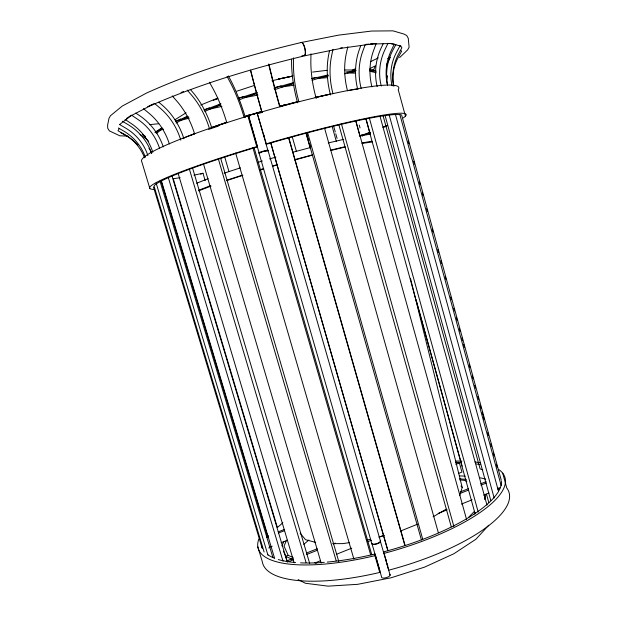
<?xml version="1.0" encoding="UTF-8"?>
<svg xmlns="http://www.w3.org/2000/svg" width="617" height="617" viewBox="0 0 617 617"><rect width="100%" height="100%" fill="white"/><g stroke="black" fill="none" stroke-linecap="round" stroke-linejoin="round"><path stroke-width="0.93" d="M293.445 57.89L293.437 64.569A53.895 18.024 76.9 0 0 298.906 101.797M310.976 53.841L310.86 60.512A53.579 18.849 77.2 0 0 316.236 98.512M257.844 546.909L262.287 561.671A128.182 41.555 -16 0 0 379.756 572.422L379.918 570.671M379.756 572.422L374.92 555.67L375.105 553.989A124.379 38.323 -16 0 1 327.226 562.087M329.547 50.501L328.838 53.934A57.797 34.537 80.5 0 0 330.527 94.972M332.964 49.337L331.53 56.209A52.831 31.567 80.5 0 0 333.01 93.738M347.787 46.792L346.284 53.61A52.275 31.883 80.8 0 0 347.518 90.792M484.546 499.5L486.019 494.209M459.804 495.436L462.202 487.484L410.452 278.267M360.729 45.72L359.48 49.144A56.047 44.648 86.7 0 0 357.598 88.91M365.287 44.416L362.773 51.265A51.234 40.815 86.6 0 0 361.169 88.385M286.581 540.168L284.044 546.107L288.093 555.238L285.671 556.272L287.298 561.732M281.915 545.952L283.805 541.603M373.254 70.747L375.445 65.826L369.899 68.564M383.165 43.745L381.206 47.895A54.041 49.422 -79.9 0 0 377.172 86.619M387.977 43.306L384.823 49.946A49.406 45.18 -80 0 0 381.26 86.041M394.379 43.961L391.255 50.494A48.62 44.555 -79.2 0 0 387.476 85.169M390.276 57.45L387.869 62.07A46.198 41.239 71.1 0 0 386.458 65.055M395.913 44.486L392.967 49.992A51.72 49.615 -61.5 0 0 387.584 85.107M119.197 128.598L118.017 130.789L123.994 134.12A45.118 44.069 40.1 0 1 144.571 157.813M488.71 525.244L475.908 539.235L453.865 553.75L424.542 567.139L391.147 577.767L357.675 584.33L328.051 586.15L305.415 583.258L298.127 579.579M473.972 514.185L475.275 512.843M468.426 517.509L474.45 511.316M303.819 544.333L308.901 540.014M399.585 57.62L407.652 49.861L409.117 47.216L408.246 38.215L406.688 35.524L404.012 34.066L392.99 30.85L371.604 31.043L338.556 35.138L300.919 42.581A6.972 2.298 77.8 0 1 304.736 47.463A6.972 2.298 77.8 0 1 304.636 55.808L342.15 48.126L372.444 43.915M156.533 133.473L162.256 128.729M282.879 522.753L277.38 527.527L173.254 178.753L180.125 177.704M155.754 132.771L160.806 128.606M119.428 124.657L130.989 115.765M126.524 118.495L127.95 117.546M129.385 116.59L131.537 115.163L137.653 119.266A49.962 44.416 52.9 0 1 159.618 148.527M387.761 58.607L389.952 57.157M176.13 123.022L187.599 116.713M154.875 132.316L162.07 127.812M174.866 119.806L186.064 112.795M433.08 516.768L446.253 509.156M162.479 128.86L159.988 130.202L163.574 129.138M175.737 121.68L187.491 116.158M128.452 117.091L152.592 104.574M204.859 111.415L220.246 104.489M370.701 61.592L378.306 57.921M147.71 106.656L153.648 103.826M198.574 190.877L211.083 186.056M175.683 121.21L180.712 118.988M188.709 116.79L180.11 120.516L189.28 118.14M204.196 110.096L220.917 103.787M239.165 99.877L257.304 92.743M200.718 105.029L217.863 98.049M213.266 100.401L217.169 98.782M150.448 105.692C199.977 84.012 251.967 68.549 304.451 55.846A6.972 2.291 77.8 0 0 304.543 47.509A6.972 2.291 77.8 0 0 300.734 42.627C248.127 55.152 196.029 70.708 146.653 92.99L122.197 106.109L110.466 115.741L108.978 118.395L107.613 125.174L107.713 128.22L109.34 130.858L119.798 135.802L128.028 136.118M215.109 99.653L217.732 98.573M352.723 69.883L355.377 68.796M182.725 138.447L194.795 133.527M189.913 135.678L194.347 133.866M400.742 530.952L417.609 524.157M315.202 562.843L320.555 560.691M336.597 554.243L351.752 548.151M367.794 541.703L371.365 540.276M379.386 537.052L383.843 535.255M438.217 513.406L447.132 509.827M461.393 504.097L472.09 499.801M483.674 495.142L489.026 492.991M497.934 489.412L499.724 488.695M196.676 183.234L208.176 178.668M293.075 558.377L287.707 560.506L288.872 561.578L293.337 559.804M306.479 553.048L317.207 548.783M460.236 491.95L468.28 488.749M480.79 483.782L486.157 481.646M306.742 554.467L317.454 550.202M333.535 543.808L335.324 543.099M460.382 493.338L468.419 490.137M480.928 485.163L486.289 483.026M269.513 547.233L272.197 546.184M281.151 542.69L287.414 540.245M458.354 473.47L461.932 472.074L459.41 462.974L457.806 462.418L456.017 463.112M181.036 92.481L183.673 91.455M266.559 536.358L268.356 535.664M278.236 531.846L284.522 529.417M266.621 537.592L268.418 536.898M278.282 533.08L284.553 530.651M455.824 464.362L459.41 462.974M274.789 89.681L293.569 83.04M198.743 190.213L210.266 185.779M200.641 174.156L203.001 173.269L205.183 180.665M220.755 104.983L209.086 109.286L221.912 106.386M238.702 98.365L256.996 92.457M285.686 104.45L279.47 106.556M285.987 104.45L279.686 106.587A59.309 3.201 74.5 0 1 271.21 74.85M204.034 109.787L209.356 107.859M312.071 80.31L328.067 75.305M210.952 127.711L226.393 122.351M211.4 127.68L226.724 122.367M224.102 173.2L240.298 167.87M227.095 180.102L242.419 175.143M236.712 91.231L254.011 85.555M226.447 180.673L242.859 175.336M256.834 93.637L244.239 97.687L257.999 95.064M273.933 88.154L293.653 82.593M344.471 73.809L355.269 70.955M257.759 162.433L262.356 160.998M238.733 98.041L244.085 96.383M259.88 169.752L263.552 168.618M244.471 116.659L261.631 111.446M245.003 116.613L261.539 111.592M260.127 170.03L263.76 168.942M272.837 166.228L277.372 164.87M269.583 158.908L275.892 157.096M293.013 152.191L310.598 147.517M272.799 165.927L277.434 164.6M295.026 159.556L312.672 154.821M293.553 83.742L281.738 87.012L294.078 85.208M311.739 78.698L328.036 74.989M294.795 159.988L312.248 155.168M378.877 537.091L384.352 535.579M271.958 80.734L292.99 75.876M280.033 106.309L297.687 101.62M279.956 106.448L297.479 101.797M274.619 87.568L281.128 85.84M330.581 150.548L345.304 147.008M248.049 115.294L250.787 114.623M253.518 113.952L261.724 111.932M245.967 115.911L250.595 114.77M254.289 113.86L259.834 112.495M330.28 150.209L344.803 146.761M301.752 55.97L305.438 55.121M328.236 142.951L343.7 139.365M328.321 75.991L317.308 78.498L327.48 77.634M315.256 97.378L329.987 94.085M315.202 97.517L328.36 94.578M311.739 78.428L316.282 77.441M497.68 488.271L500.071 487.769M193.9 175.128L203.001 173.269M291.417 76.4L278.321 79.045L291.772 76.315M362.248 142.99L371.55 141.2M359.356 136.11L369.622 134.244M340.376 48.064L342.227 47.748M347.471 90.707L358.508 88.879M349.43 542.621L342.967 543.616L332.617 543.639M366.976 539.921L370.67 539.351M355.546 71.703L347.101 72.991L355.276 73.13M369.999 70.646L373.285 70.145L375.676 70.685M158.777 123.732L149.484 124.642M362.017 143.399L372.421 141.956M312.595 72.081L326.979 70.315M345.751 72.027L356.14 70.631M366.197 44.339L368.92 44.116M370.74 43.961L376.193 43.506L373.671 50.262A50.532 40.583 87.2 0 0 371.943 86.889M370.763 44.092L390.384 43.506L401.065 46.128M344.934 69.983L355.33 70.045M369.506 70.122L373.285 70.145L369.575 70.053M370.115 70.955L376.301 71.171M459.634 478.823L466.321 479.432M459.696 479.91L464.346 480.342L466.884 481.314M389.813 43.491L393.469 43.869M314.855 562.82L316.768 563.013M370.107 71.31L376.239 72.752M315.734 542.412L305.508 539.69L300.155 533.196M154.119 189.45A133.426 10.435 -16 0 1 256.788 146.645L257.544 146.861L248.751 116.397L247.941 116.035A133.804 14.314 -16 0 0 141.825 161.847L149.862 188.517M482.756 469.807L480.119 468.889L383.165 116.027M288.147 555.285L293.152 557.591M292.473 559.442L285.671 556.272L283.388 551.097M120.469 132.547L126.346 135.817A44.339 43.329 40.2 0 1 137.977 145.088M400.248 50.316L401.667 51.142L398.435 57.003A44.262 43.113 89.5 0 0 393.091 83.403M119.436 124.449L125.675 128.105A48.003 45.627 33.5 0 1 147.887 155.615M118.395 127.958L123.762 131.097A47.193 44.871 33.1 0 1 145.357 157.327M122.282 121.217L127.734 124.418A52.507 49.9 33.5 0 1 151.689 153.602M142.427 134.413L145.558 136.434M125.089 119.451L131.136 123.469A49.19 43.884 52.3 0 1 152.839 152.245M135.763 113.065L139.573 115.634A54.651 48.589 52.9 0 1 163.297 146.908M405.446 116.15L398.212 89.596A133.804 14.314 -16 0 0 257.22 113.258L266.475 144.224A129.254 10.103 -16 0 1 400.348 114.754M143.468 108.677L148.998 113.235A51.088 38.562 63.1 0 1 169.359 143.977M154.497 103.417L160.05 108.068A51.759 38.64 63.6 0 1 180.781 140.152M158.8 102.237L161.569 104.566A56.617 42.272 63.6 0 1 183.889 138.756M257.22 113.258L257.698 113.721M172.236 95.897L176.794 101.065A52.73 28.513 68.4 0 1 194.594 133.85M187.198 90.09L191.717 95.334A53.224 28.027 68.7 0 1 209.425 128.521M190.329 89.426L192.573 92.049A58.229 30.673 68.7 0 1 211.893 128.367M461.007 486.08L462.202 487.484M209.425 82.2L212.626 87.976A53.856 14.422 71.6 0 1 226.801 122.683M227.048 76.408L230.156 82.238A54.095 13.497 71.9 0 1 244.07 117.207M228.383 75.883L230.149 79.223A59.186 14.769 71.9 0 1 245.335 117.461M156.155 183.102L267.932 555.099M154.073 186.187L264.099 551.991M153.463 186.951L262.102 548.027M168.325 177.611L283.01 561.146M161.469 181.012L274.688 558.601M160.952 180.696L267.616 536.366M159.98 181.113L272.837 557.298M178.128 173.392L294.132 562.835M171.942 175.799L287.306 562.133M192.388 167.415L309.68 563.421M189.334 168.973L306.063 562.588M218.279 158.692L336.18 560.784M203.44 163.821L321.195 563.09M224.619 156.672L228.953 171.472M220.693 158.415L338.81 561.609M235.64 153.031L353.888 559.071M268.079 150.602L380.396 540.916A4.496 1.519 -16.3 0 1 376.617 543.654A4.496 1.519 -16.3 0 1 371.781 543.508L259.055 153.155M498.019 492.189A124.379 38.323 -16 0 1 383.751 551.814L388.71 570.185A128.182 41.555 -16 0 0 506.727 487.908L502.724 473.193M257.258 113.459L267.817 150.155M380.488 541.68L390.129 575.183M375.36 554.868L379.663 569.792M248.535 116.227L259.101 152.831M247.941 116.035L256.788 146.645M254.104 147.772L371.789 554.799M252.885 147.656L370.632 554.729M270.709 142.427L387.931 550.503M270.716 143.005L387.885 550.888M263.814 134.976L264.346 136.827M386.026 559.719L386.535 561.478M387.291 564.115L387.8 565.874M292.149 136.434L296.368 151.258M288.964 138.262L405.068 545.343M288.633 138L404.675 544.819M307.551 132.362L422.722 539.165M306.718 133.295L307.505 136.072M308.03 137.923L308.816 140.699M309.865 144.409L310.652 147.185M306.233 133.295L421.434 539.983M305.97 133.164L310.174 147.995M324.581 128.205L438.348 532.756M341.278 123.369L453.896 526.517M338.802 124.572L451.305 526.926M333.689 126.346L335.247 131.907M335.764 133.758L337.059 138.385M332.154 126.47L336.311 141.301M359.264 125.12L360.035 127.896M361.84 134.39L362.356 136.249M355.747 120.454L466.583 519.522M355.7 120.863L359.819 135.701M369.359 118.071L478.206 512.056M366.02 118.734L370.385 134.529M416.128 299.893L417.161 303.61M417.67 305.469L462.133 466.19M365.742 118.449L475.144 513.907M395.528 114.716L498.621 491.749M389.119 114.747L494.178 498.035M385.239 116.104L490.739 500.356M486.512 494.232L488.741 502.346M380.087 116.513L486.99 505.13M401.559 114.762L501.289 480.358M408.146 140.907L408.901 143.699M413.722 161.353L414.485 164.145M419.298 181.799L420.061 184.591M422.344 192.951L423.108 195.743M426.656 208.747L427.411 211.538M432.232 229.192L432.995 231.984M437.815 249.638L438.571 252.43M440.854 260.79L441.618 263.582M445.166 276.593L445.929 279.378M450.742 297.032L451.505 299.823M453.788 308.184L454.552 310.976M456.325 317.477L457.081 320.269M459.364 328.63L460.128 331.422M461.902 337.923L462.665 340.715M463.676 344.433L464.439 347.217M469.252 364.871L470.015 367.663M472.298 376.023L473.062 378.815M474.835 385.317L475.591 388.108M477.874 396.469L478.638 399.261M480.412 405.762L481.175 408.554M482.186 412.272L482.949 415.056M483.458 416.915L484.214 419.707M487.769 432.71L488.525 435.502M490.808 443.862L491.572 446.654M493.345 453.156L494.109 455.948M496.384 464.308L497.148 467.1M399.839 114.407L501.166 485.571M250.672 70.261L252.052 75.66A54.25 1.866 74.2 0 0 261.94 111.901M250.456 70.207L251.142 72.906A59.355 2.044 74.2 0 0 261.963 112.533M268.966 64.183L270.462 70.508A54.203 2.923 74.5 0 0 279.995 106.818M268.634 64.16L269.49 67.77A59.309 3.201 74.5 0 0 270.986 73.94M291.571 59.217L291.571 62.078A58.97 19.729 76.9 0 0 297.587 102.784M259.664 153.186A4.689 0.386 -15.9 0 1 260.659 152.391A4.689 0.386 -15.9 0 1 266.467 150.749A4.689 0.386 -15.9 0 1 267.462 150.972M389.828 574.365A4.481 1.681 -16.3 0 1 386.404 577.62A4.481 1.681 -16.3 0 1 381.553 576.872L371.897 543.438A4.496 1.527 -16.3 0 0 376.717 544.001A4.496 1.527 -16.3 0 0 380.211 540.939M249.731 116.158A4.705 0.578 -15.9 0 1 249.145 115.556A4.705 0.578 -15.9 0 1 254.767 113.775A4.705 0.578 -15.9 0 1 257.274 113.767M261.562 152.399A4.689 0.386 -15.9 0 1 259.61 152.376A4.689 0.386 -15.9 0 1 266.259 150.386A4.689 0.386 -15.9 0 1 266.637 150.88M266.043 151.096A4.689 0.386 -15.9 0 1 264.616 151.558M140.044 134.529A46.036 42.581 75.8 0 1 148.674 141.262M148.921 148.281A46.776 43.198 75.6 0 1 151.62 152.808M386.628 79.608A42.241 37.706 71.1 0 1 387.121 75.999M392.073 85.832A47.285 45.357 -61.5 0 1 396.662 52.029L400.04 45.735L401.898 47.74L398.574 53.926A46.476 44.594 -61.3 0 0 393.87 86.326M386.712 80.102A47.594 46.375 89.4 0 1 387.029 75.644M268.858 548.066A124.179 40.236 -16 0 1 269.729 546.608M459.503 475.923A124.179 40.236 -16 0 1 465.249 476.123M480.095 477.828A124.179 40.236 -16 0 1 485.764 479.116M501.513 481.414A124.379 38.323 -16 0 1 498.976 490.561M324.295 562.334A124.379 38.323 -16 0 1 300.548 562.858M295.62 562.55A124.379 38.323 -16 0 1 278.306 559.55M273.732 557.93A124.379 38.323 -16 0 1 267.955 554.806M262.364 548.197A124.379 38.323 -16 0 1 261.647 545.698M455.739 462.357A124.379 38.323 -16 0 1 461.47 462.472M476.27 463.907A124.379 38.323 -16 0 1 480.095 464.647M498.976 469.653A128.39 39.581 -16 0 1 383.882 553.41M374.92 555.67A128.39 39.581 -16 0 1 258.832 539.05M455.924 461.038A128.39 39.581 -16 0 1 461.917 461.084M474.967 461.994A128.39 39.581 -16 0 1 480.157 462.765M208.685 129.4A129.616 13.859 -16 0 1 211.608 128.382M212.587 128.051A129.616 13.859 -16 0 1 218.549 126.022M259.502 113.189A129.616 13.859 -16 0 1 262.233 112.394M266.043 143.908A133.426 10.435 -16 0 1 403.287 117.909M386.967 125.976A133.426 10.435 -16 0 1 383.034 127.603M370.092 132.624A133.426 10.435 -16 0 1 362.488 135.401M386.882 125.436A129.254 10.103 -16 0 1 383.103 127.056M370.123 132.2A129.254 10.103 -16 0 1 362.002 135.208M154.281 185.555A129.254 10.103 -16 0 1 257.544 146.861"/></g></svg>
